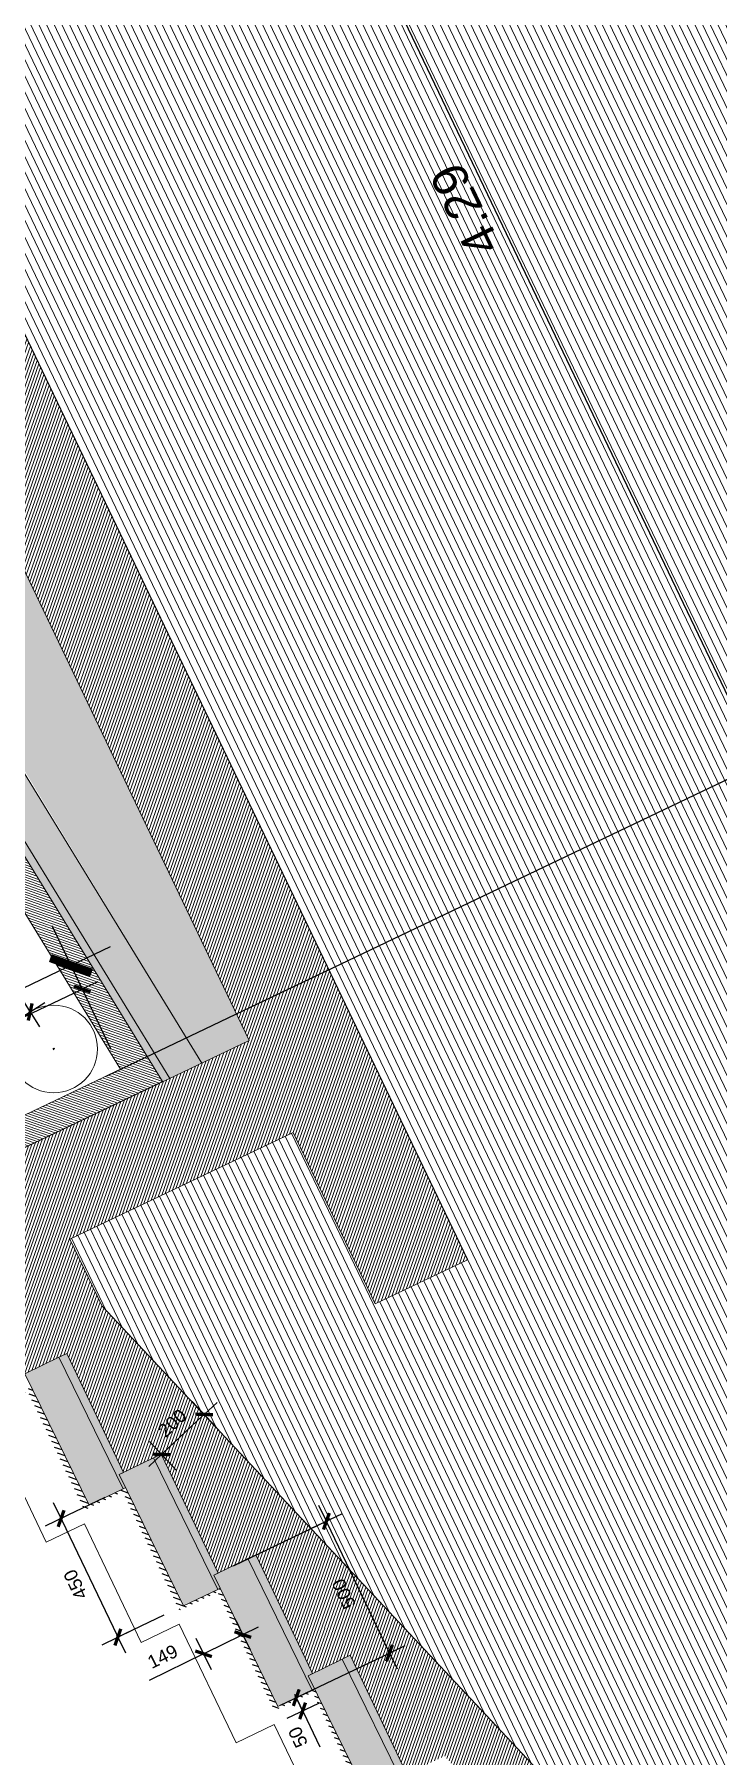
# Model space of a CAD drawing. Header units: metres. Extents: x 678805 to 1359287, y 2747329 to 5497370.
# Drawn here: x 679441.94 to 679444.28, y 2747419.99 to 2747425.88 of the extents above; entities that cross this region are included whole.
import ezdxf

# ---------------------------------------------------------------- set-up
doc = ezdxf.new("R2010")
doc.units = ezdxf.units.M
doc.linetypes.add('XREF_MON_WATERFEATURE$0$Dash_2_', pattern=[0.25, 0.125, -0.125])
for name, color, linetype, true_color in [('02-L-Waterfeatures 01', 7, 'Continuous', 0x4da6ff), ('XREF_MON_WATERFEATURE$0$01-TX-Dimensions_1-25', 7, 'Continuous', 0x3f5f7f), ('XREF_MON_WATERFEATURE$0$01-TX-Dimensions_1-50', 7, 'Continuous', 0x3f5f7f), ('XREF_MON_WATERFEATURE$0$EIT_3 TR sorra', 7, 'Continuous', 0xd8ceb0)]:
    doc.layers.add(name, color=color, linetype=linetype, true_color=true_color)
for name, color, linetype, lineweight, true_color in [('XREF_MON_WATERFEATURE$0$02-L-projecció', 7, 'Continuous', 5, 0x636363), ('XREF_MON_WATERFEATURE$0$03-TR-Paviment_08_Natural Stone Bleachers', 7, 'Continuous', 5, 0xafad9d), ('XREF_MON_WATERFEATURE$0$3-TR D formigó', 7, 'Continuous', 5, 0x666666), ('XREF_MON_WATERFEATURE$0$3-TR tot_u', 7, 'Continuous', 5, 0x787878)]:
    doc.layers.add(name, color=color, linetype=linetype, lineweight=lineweight, true_color=true_color)
for name, color, linetype, lineweight in [('XREF_MON_WATERFEATURE$0$02-L-seccionat', 6, 'Continuous', 5), ('XREF_MON_WATERFEATURE$0$1-CM', 7, 'Continuous', 0), ('XREF_MON_WATERFEATURE$0$3-TR Formigó', 252, 'Continuous', 0), ('XREF_MON_WATERFEATURE$0$3-TR terra compactada', 45, 'Continuous', 0)]:
    doc.layers.add(name, color=color, linetype=linetype, lineweight=lineweight)
doc.layers.add('XREF_MON_WATERFEATURE$0$02-L-Water Level', color=140, linetype='Continuous')
doc.layers.add('XREF_MON_WATERFEATURE$0$COTAUX', color=7, linetype='Continuous')
doc.styles.add('XREF_MON_WATERFEATURE$0$Standard', font='arial.ttf')
doc.dimstyles.new('XREF_MON_WATERFEATURE$0$E20', dxfattribs={"dimscale": 0.03, "dimtxt": 1.5, "dimasz": 0.2, "dimexe": 0.1, "dimexo": 2.5, "dimgap": 1, "dimtad": 1, "dimdec": 0, "dimlfac": 1000, "dimzin": 0, "dimdsep": 46, "dimtxsty": 'XREF_MON_WATERFEATURE$0$Standard', "dimblk1": 'XREF_MON_WATERFEATURE$0$LINCOT200', "dimblk2": 'XREF_MON_WATERFEATURE$0$LINCOT200', "dimsah": 1, "dimcen": 0.1, "dimdle": 0.1, "dimclrt": 256, "dimadec": 0, "dimazin": 0, "dimtfac": 0.01538461538461539, "dimtdec": 0, "dimtofl": 0, "dimtmove": 0, "dimatfit": 3, "dimldrblk": 'XREF_MON_WATERFEATURE$0$LINCOT200', "dimfxl": 1, "dimtolj": 1, "dimtzin": 0, "dimarcsym": 0})
doc.dimstyles.new('XREF_MON_WATERFEATURE$0$E50', dxfattribs={"dimscale": 0.03, "dimtxt": 4, "dimasz": 0.5, "dimexe": 0.1, "dimexo": 15, "dimgap": 1, "dimtad": 1, "dimzin": 0, "dimdsep": 46, "dimtxsty": 'XREF_MON_WATERFEATURE$0$Standard', "dimblk1": 'XREF_MON_WATERFEATURE$0$LINCOT200', "dimblk2": 'XREF_MON_WATERFEATURE$0$LINCOT200', "dimsah": 1, "dimcen": 0.1, "dimdle": 0.1, "dimclrt": 256, "dimadec": 0, "dimazin": 0, "dimtfac": 0.01538461538461539, "dimtofl": 0, "dimtmove": 0, "dimatfit": 3, "dimldrblk": 'XREF_MON_WATERFEATURE$0$LINCOT200', "dimfxl": 1, "dimtolj": 1, "dimtzin": 0, "dimarcsym": 0})
pattern_1 = [(135, (0, 0), (-0.006735192090801865, -0.006735192090801865), [])]
pattern_2 = [(233.4975340776048, (6.450343600939959, 4.545466272858903), (0.0007298412641910299, -0.004884920084206499), [0.003492499999999995, -0.003492499999999995])]

# ---------------------------------------------------------------- blocks, each defined once
blk = doc.blocks.new('XREF_MON_WATERFEATURE$0$View P1')
at = {"layer": 'XREF_MON_WATERFEATURE$0$02-L-Water Level', "linetype": 'XREF_MON_WATERFEATURE$0$Dash_2_', "ltscale": 0.35}
h = blk.add_hatch(dxfattribs=at)
h.set_pattern_fill('ANSI31', color=256, scale=0.004999999999999989, angle=-1.440409604141197e-10)
h.set_pattern_definition([(44.99999999985593, (6.385492097819224, 7.35263758540011), (-0.01122532015130821, 0.01122532015136465), [])])
h.paths.add_polyline_path([(7.620479269482104, 5.202912921014166), (8.070176804671064, 5.207383471223032), (8.07014343352057, 5.345918981971657), (8.520176215330139, 5.350259683009675), (8.520143198082224, 5.488745671378886), (8.970175974303856, 5.493086377772009), (8.97014295659028, 5.631572366374051), (9.42017573514022, 5.635913069973206), (9.420142717892304, 5.774399058575248), (9.87017549877055, 5.77873976077742), (9.870142481522635, 5.9172257489138), (10.32017526240088, 5.921566451115972), (10.32014224515297, 6.060052439252352), (11.16980552704022, 6.066770664174213), (11.16980657657585, 6.073745671807295), (10.31368651730008, 6.073745671341634), (10.3136865159031, 5.938745671565151), (9.863686516648158, 5.938745672030812), (9.863686518045142, 5.793745672012186), (9.413686515996233, 5.793745671546525), (9.41368651506491, 5.648745671993559), (8.963686515809968, 5.648745671527898), (8.963686518603936, 5.503745671276441), (8.513686514692381, 5.503745671509272), (8.513686513761058, 5.358745671956306), (8.0636865159031, 5.358745671723476), (8.063686516834423, 5.213745672403341), (7.612072023912333, 5.213694491889328), (7.611830907767649, 5.0640553741039), (7.620512287132442, 5.064187673153356)])
at = {"layer": 'XREF_MON_WATERFEATURE$0$03-TR-Paviment_08_Natural Stone Bleachers'}
h = blk.add_hatch(dxfattribs=at)
h.set_pattern_fill('DASH', color=256, scale=0.0011, angle=233.4975340776049, style=0, double=1)
h.set_pattern_definition(pattern_2)
h.paths.add_polyline_path([(9.870478074997663, 5.916807124158368), (9.870478291530162, 5.787237727083266), (10.37158815935254, 5.791579478420317), (10.37045930605382, 5.92157457745634)])
h = blk.add_hatch(dxfattribs=at)
h.set_pattern_fill('DASH', color=256, scale=0.0011, angle=233.4975340776049, style=0, double=1)
h.set_pattern_definition(pattern_2)
h.paths.add_polyline_path([(9.42047831043601, 5.773980433819816), (9.420478528365493, 5.644411036744714), (9.92158839572221, 5.648752787848935), (9.920459541492164, 5.778747886419296)])
h = blk.add_hatch(dxfattribs=at)
h.set_pattern_fill('DASH', color=256, scale=0.0011, angle=233.4975340776049, style=0, double=1)
h.set_pattern_definition(pattern_2)
h.paths.add_polyline_path([(8.970478549599648, 5.631153741618618), (8.970478766597807, 5.501584344776347), (9.47158863581717, 5.505926096346229), (9.470459779724479, 5.635921194916591)])
h = blk.add_hatch(dxfattribs=at)
h.set_pattern_fill('DASH', color=256, scale=0.0011, angle=233.4975340776049, style=0, double=1)
h.set_pattern_definition(pattern_2)
h.paths.add_polyline_path([(8.520478791557252, 5.488327046623453), (8.520479008555412, 5.35875764884986), (9.021588878706098, 5.363099400186911), (9.020460022613406, 5.493094498990104)])
at = {"layer": 'XREF_MON_WATERFEATURE$0$3-TR D formigó'}
h = blk.add_hatch(dxfattribs=at)
h.set_pattern_fill('_USER', color=256, scale=0.007999999999999995, angle=45.0036907261, pattern_type=0)
h.set_pattern_definition([(45.0036907260999, (1.065019329544157, 7.281242575729266), (-0.005657218625845348, 0.00565648984966723), [])])
h.paths.add_polyline_path([(11.06988786999136, 6.066684098914266), (11.16988787101582, 6.066684098681435), (11.16988787194714, 5.175847615813836), (15.37871509697288, 5.611319712596014), (29.82757349871099, 7.331242577871308), (29.91329469112679, 7.332952586235479), (29.91329469066113, 7.240740440553054), (15.38976698648185, 5.511929299682379), (11.0698878695257, 5.064977574627846)])
at = {"layer": 'XREF_MON_WATERFEATURE$0$3-TR Formigó'}
h = blk.add_hatch(dxfattribs=at)
h.set_pattern_fill('ANSI31', color=256, scale=0.003, angle=90, style=0)
h.set_pattern_definition(pattern_1)
h.paths.add_polyline_path([(10.37042930629104, 5.936314188642427), (10.37138042366132, 5.761579691665247), (2.721591828856617, 3.33352572331205), (2.220879021566361, 3.333998373476788), (2.220548637211323, 2.633998685050756), (3.171591598540545, 2.633998685283586), (3.171591598540545, 3.266520275967196), (10.46590279601514, 5.583192354300991), (10.72050921013579, 5.583192354300991), (10.7205092087388, 4.736846190411597), (10.06946854665875, 4.736846192041412), (10.06946854479611, 4.386846191016957), (16.19224042538553, 4.386846191016957), (16.19224042491987, 4.736846191575751), (11.06946854433045, 4.736846190644428), (11.06988786999136, 5.935594150098041), (11.06970717618242, 5.935575471026823)])
h = blk.add_hatch(dxfattribs=at)
h.set_pattern_fill('ANSI31', color=256, scale=0.003, angle=90, style=0)
h.set_pattern_definition(pattern_1)
h.paths.add_polyline_path([(10.37158779008314, 5.761579478858039), (9.92060459870845, 5.762042763177305), (9.921588389668614, 5.648752783192322), (9.921588019002229, 5.618752783397213)])
h = blk.add_hatch(dxfattribs=at)
h.set_pattern_fill('ANSI31', color=256, scale=0.003, angle=90, style=0)
h.set_pattern_definition(pattern_1)
h.paths.add_polyline_path([(9.921588025987148, 5.618752863956615), (9.470604836475104, 5.619216148275882), (9.471588627435267, 5.505926168523729), (9.471588257234544, 5.475926168495789)])
h = blk.add_hatch(dxfattribs=at)
h.set_pattern_fill('ANSI31', color=256, scale=0.003, angle=90, style=0)
h.set_pattern_definition(pattern_1)
h.paths.add_polyline_path([(9.471588264685124, 5.475926092592999), (9.020605074707419, 5.476389376912266), (9.021588865667582, 5.363099397160113), (9.021588495001197, 5.333099397132173)])
h = blk.add_hatch(dxfattribs=at)
h.set_pattern_fill('ANSI31', color=256, scale=0.003, angle=90, style=0)
h.set_pattern_definition(pattern_1)
h.paths.add_polyline_path([(9.021588508039713, 5.333099400391802), (8.570605317130685, 5.333562685409561), (8.571589107159525, 5.220272705657408), (8.57158873602748, 5.190272704930976)])
at = {"layer": 'XREF_MON_WATERFEATURE$0$3-TR terra compactada'}
h = blk.add_hatch(dxfattribs=at)
h.set_pattern_fill('LINE', color=256, scale=0.007499999999999999, angle=-115.5575462493456, style=0)
h.set_pattern_definition([(3.66378788500146e-05, (-26.97329562623054, -17.13623808929697), (-1.522694161038007e-08, 0.02381249999999513), [])])
h.paths.add_polyline_path([(34.41064929263666, 6.984919309616089e-10), (34.41064929263666, 7.090219076024368), (29.92329468252137, 7.011460061883554), (29.92329468298703, 6.260207292158157), (27.12664042413235, 6.260207292158157), (27.12664042413235, 5.60941800288856), (21.65944042569026, 5.609418003121391), (21.65944042569026, 4.958628713386133), (16.19224042538553, 4.958628713851795), (16.19224042538553, 4.386846190784127), (10.06946854665875, 4.386846198001876), (10.06946854665875, 4.736846192041412), (10.72050920827314, 4.736846190877259), (10.72050921013579, 5.583192354766652), (10.46590279601514, 5.583192354300991), (3.171591598540545, 3.266520275967196), (3.171591598540545, 2.633998685283586), (2.220548637211323, 2.633998685050756), (2.220548637211323, 3.232379126129672), (2.219900731928647, 3.162678002379835), (1.84559687320143, 3.162678002147004), (-1.396983861923218e-09, 3.198383478680626), (0, 0)])
at = {"layer": 'XREF_MON_WATERFEATURE$0$3-TR tot_u'}
h = blk.add_hatch(dxfattribs=at)
h.set_pattern_fill('AR-CONC', color=256, scale=0.0002499999999999999, angle=90.26570526807289)
h.set_pattern_definition([(140.2657052680729, (0, 0), (0.003773512051171043, 0.04556415653627494), [0.004762499999999985, -0.05238749999999987]), (85.26570526807289, (0, 0), (-0.04772283811344968, -0.009032263091240576), [0.003809999999999995, -0.04191014604249993]), (190.7171499680728, (0.0003144596703350544, 0.003797000972554088), (-0.04394932411475805, 0.03653189333389428), [0.004047502199999997, -0.04452256114999997]), (136.4499052680729, (-0.01269986154511571, -5.889520980417728e-05), (0.01019619245179767, 0.06781777343586562), [0.00714374999999999, -0.07858124999999985]), (186.9012628780729, (-0.01185018755495548, 0.005592581117525697), (-0.06213110139608617, 0.05906354090465796), [0.006071255784999998, -0.06678390203999997]), (81.44985643807294, (-0.01269986154511571, -5.889520980417728e-05), (-0.06213110139305461, 0.05906354090804056), [0.005714991767499997, -0.06286493297999995]), (111.2657052680729, (-0.009554344695061445, 0.006305760471150279), (0.02539024991714182, 0.0380217517896624), [0.004762499999999997, -0.05238749999999997]), (56.26570526807292, (-0.009554344695061445, 0.006305760471150279), (-0.04611814680896036, 0.01523680193371223), [0.003809999999999995, -0.04190999999999993]), (161.7171502680728, (-0.007438491098582745, 0.009474239777773619), (-0.02072789712909244, 0.05325855363775753), [0.004047502199999989, -0.0445224843999999]), (127.7657052680729, (0, 0), (-0.02114211319988085, 0.0006741133053303908), [0, -0.04140199999999992, 0, -0.04254499999999993, 0, -0.04206874999999993]), (97.76570526807282, (0, 0), (-0.02512234202616146, 0.01658859127308769), [0, -0.02425699999999996, 0, -0.04044949999999993, 0, -0.01603374999999997]), (57.76570526807287, (6.566988304257393e-05, -0.01416034786961973), (0.001274973128146501, 0.03390392593583378), [0, -0.01587499999999997, 0, -0.04952999999999993, 0, -0.06572249999999986]), (47.76570526807289, (9.511597454547882e-05, -0.02051027934066951), (-0.006528288533737195, 0.03700241884448602), [0, -0.02063749999999999, 0, -0.03289299999999998, 0, -0.04667249999999997])])
h.paths.add_polyline_path([(29.91328940121457, 7.091812344035134), (29.91328144446015, 7.212658569449559), (15.39284863416106, 5.484215829055756), (11.06957543129101, 5.037311527179554), (11.06953251361847, 4.916667651152238), (15.40611090371385, 5.364947333233431)])
h = blk.add_hatch(dxfattribs=at)
h.set_pattern_fill('AR-CONC', color=256, scale=0.0008, angle=90.26570526807289)
h.set_pattern_definition([(140.2657052680729, (0, -0.01999999978579581), (0.01207523856374733, 0.1458053009160799), [0.01523999999999997, -0.1676399999999996]), (85.26570526807289, (0, -0.01999999978579581), (-0.152713081963039, -0.02890324189196987), [0.01219199999999999, -0.1341124673359998]), (190.7171499680728, (0.001006267499178648, -0.007849597139284015), (-0.1406378371672258, 0.1169020586684618), [0.01295200704, -0.14247219568]), (136.4499052680729, (-0.04063956160098314, -0.02018846408464015), (0.03262781584575249, 0.21701687499477), [0.02285999999999997, -0.2514599999999996]), (186.9012628780729, (-0.03792059980332851, -0.002103740582242608), (-0.1988195244674759, 0.1890033308949055), [0.019428018512, -0.213708486528]), (81.44985643807294, (-0.04063956160098314, -0.02018846408464015), (-0.1988195244577748, 0.1890033309057298), [0.018287973656, -0.201167785536]), (111.2657052680729, (-0.03057390451431274, 0.0001784332562237978), (0.08124879973485388, 0.1216696057269197), [0.01524, -0.16764]), (56.26570526807292, (-0.03057390451431274, 0.0001784332562237978), (-0.1475780697886732, 0.04875776618787916), [0.01219199999999999, -0.1341119999999998]), (161.7171502680728, (-0.02380317077040672, 0.01031756703741848), (-0.06632927081309586, 0.1704273716408242), [0.01295200703999998, -0.1424719500799997]), (127.7657052680729, (0, -0.01999999978579581), (-0.06765476223961875, 0.002157162577057243), [0, -0.1324863999999998, 0, -0.1361439999999998, 0, -0.1346199999999998]), (97.76570526807282, (0, -0.01999999978579581), (-0.08039149448371669, 0.05308349207388066), [0, -0.07762239999999987, 0, -0.1294383999999998, 0, -0.05130799999999994]), (57.76570526807287, (0.0002101385034620762, -0.06531311268918216), (0.004079914010068811, 0.1084925629946682), [0, -0.05079999999999995, 0, -0.1584959999999998, 0, -0.2103119999999998]), (47.76570526807289, (0.0003043711185455322, -0.08563289395533502), (-0.02089052330795903, 0.1184077403023553), [0, -0.06603999999999999, 0, -0.1052576, 0, -0.149352])])
h.paths.add_polyline_path([(26.62664042552933, 5.959418002981693), (26.62664042506367, 6.610207291785628), (29.92329468205571, 6.610207293415442), (29.92329468205571, 6.991635184502229), (29.91329469159245, 6.991460061864927), (29.91328940121457, 7.091812344035134), (15.40611090231687, 5.344947333214805), (11.06953251361847, 4.916667651152238), (11.06946854433045, 4.736846191575751), (15.6922404258512, 4.736846193904057), (15.69224042538553, 5.308628713479266), (21.15944042615592, 5.308628713944927), (21.1594404252246, 5.959418002748862)])
at = {"layer": 'XREF_MON_WATERFEATURE$0$EIT_3 TR sorra'}
h = blk.add_hatch(dxfattribs=at)
h.set_pattern_fill('ANSI36', color=256, scale=0.001075000000000009, angle=0.6283595741102835, style=0, double=1)
h.set_pattern_definition([(45.62835957411023, (1.065019329544157, 7.281242575729266), (0.001737188201119409, 0.006656422095089366), [0.008532812500000039, -0.00170656250000001, 0, -0.00170656250000001])])
h.paths.add_polyline_path([(11.06989003578201, 5.064977798843756), (11.06956831598654, 5.03731079143472), (15.39284863416106, 5.484215829055756), (29.91328144446015, 7.212658569449559), (29.91329469066113, 7.240740440553054), (15.38976698648185, 5.511929299682379)])
h = blk.add_hatch(dxfattribs=at)
h.set_pattern_fill('ANSI36', color=256, scale=0.00107500000000001, angle=-0.06992020008007944, style=0, double=1)
h.set_pattern_definition([(44.93007979991987, (8.682890784926713, 7.466198464622721), (0.00181818086998, 0.006634756685677423), [0.008532812500000058, -0.001706562500000013, 0, -0.001706562500000013])])
h.paths.add_polyline_path([(9.870476568117738, 5.778320837533101), (9.920459541492164, 5.778747885255143), (9.920604606159031, 5.762042763410136), (10.37164392787963, 5.761579420883209), (10.37158816074952, 5.791579478653148), (9.870478291530162, 5.787237727548927)])
h = blk.add_hatch(dxfattribs=at)
h.set_pattern_fill('ANSI36', color=256, scale=0.00107500000000001, angle=-0.06992020008007944, style=0, double=1)
h.set_pattern_definition([(44.93007979991987, (8.23289102083072, 7.32337185065262), (0.00181818086998, 0.006634756685677423), [0.008532812500000058, -0.001706562500000013, 0, -0.001706562500000013])])
h.paths.add_polyline_path([(9.420476804953068, 5.635494222631678), (9.470459778327495, 5.635921269655228), (9.470604843460023, 5.619216148974374), (9.92164416750893, 5.618752806680277), (9.921588396187872, 5.648752863984555), (9.420478529762477, 5.644411112414673)])
h = blk.add_hatch(dxfattribs=at)
h.set_pattern_fill('ANSI36', color=256, scale=0.00107500000000001, angle=-0.06992020008007944, style=0, double=1)
h.set_pattern_definition([(44.93007979991987, (7.782891259063035, 7.180545129813254), (0.00181818086998, 0.006634756685677423), [0.008532812500000058, -0.001706562500000013, 0, -0.001706562500000013])])
h.paths.add_polyline_path([(8.970477043651044, 5.492667502025142), (9.020460016094148, 5.493094549980015), (9.020605080761015, 5.476389428367838), (9.471644404809922, 5.475926087005064), (9.471588634420186, 5.505926143843681), (8.970478767063469, 5.501584392273799)])
h = blk.add_hatch(dxfattribs=at)
h.set_pattern_fill('ANSI36', color=256, scale=0.00107500000000001, angle=-0.06992020008007944, style=0, double=1)
h.set_pattern_definition([(44.93007979991987, (7.332891501486301, 7.037718374514952), (0.00181818086998, 0.006634756685677423), [0.008532812500000058, -0.001706562500000013, 0, -0.001706562500000013])])
h.paths.add_polyline_path([(8.52047728560865, 5.349840747192502), (8.570460258051753, 5.350267794448882), (8.57060532271862, 5.333562673302367), (9.021644645370543, 5.33309933100827), (9.021588876843452, 5.36309938901104), (8.520479008555412, 5.358757637441158)])
at = {"layer": 'XREF_MON_WATERFEATURE$0$02-L-projecció'}
for points in [[(29.91328144446015, 7.212658569449559), (15.39284863416106, 5.484215829055756), (11.06886179745197, 5.03723775758408)], [(29.91328940121457, 7.091812344035134), (15.40611090371385, 5.364947333233431), (11.06952540017664, 4.916666915407404)], [(10.27013304131106, 6.103990859119222), (9.820133041124791, 6.103990859119222), (9.820133041590452, 5.958990859566256), (9.37013304233551, 5.958990858634934), (9.370133040938526, 5.81431568483822)], [(9.370133040938526, 5.81431568483822), (8.920133043080568, 5.814315685303882), (8.9201330402866, 5.669315684353933), (8.470133039634675, 5.669315684353933), (8.470133040565997, 5.524315684102476), (8.020133039914072, 5.524315683869645), (8.020133038982749, 5.37931568431668), (7.570133040193468, 5.37931568431668), (7.570133042987436, 5.234315685229376), (7.120133040938526, 5.234315683366731), (7.12013303861022, 5.089640509802848)]]:
    blk.add_lwpolyline(points, dxfattribs=at)
blk.add_circle((11.33138505695388, 5.352543014800176), 0.1499999999999999, dxfattribs=at)
at = {"layer": 'XREF_MON_WATERFEATURE$0$02-L-seccionat'}
for points in [[(11.06988786999136, 6.066684098914266), (11.16988787101582, 6.066684098681435), (11.16988787194714, 5.175847615813836), (15.37871509697288, 5.611319712596014), (29.82757349871099, 7.331242577871308), (29.91329469112679, 7.332952586235479), (29.91329469066113, 7.240740440553054), (15.38976698648185, 5.511929299682379), (11.0698878695257, 5.064977574627846)], [(9.870478074997663, 5.916807124158368), (9.870478291530162, 5.787237727083266), (10.37158815935254, 5.791579478420317), (10.37045930605382, 5.92157457745634)], [(9.42047831043601, 5.773980433819816), (9.420478528365493, 5.644411036744714), (9.92158839572221, 5.648752787848935), (9.920459541492164, 5.778747886419296)], [(8.970478549599648, 5.631153741618618), (8.970478766597807, 5.501584344776347), (9.47158863581717, 5.505926096346229), (9.470459779724479, 5.635921194916591)], [(8.520478791557252, 5.488327046623453), (8.520479008555412, 5.35875764884986), (9.021588878706098, 5.363099400186911), (9.020460022613406, 5.493094498990104)]]:
    blk.add_lwpolyline(points, close=True, dxfattribs=at)
for points in [[(15.6922404258512, 4.736846193904057), (11.06946854433045, 4.736846191575751), (11.06988786999136, 5.915595650905743)], [(2.220548637211323, 3.33399868523702), (2.220548637211323, 2.633998685050756), (3.171591598540545, 2.633998685283586), (3.171591598540545, 3.266520275967196), (10.46590279601514, 5.583192354300991), (10.72050921013579, 5.583192354766652), (10.72050920827314, 4.736846190877259), (10.06946854665875, 4.736846192041412), (10.06946854433045, 4.386846191016957), (16.19224042538553, 4.386846190784127)]]:
    blk.add_lwpolyline(points, dxfattribs=at)
at = {"layer": 'XREF_MON_WATERFEATURE$0$1-CM'}
for points in [[(9.870478291530162, 5.787237727083266), (9.870477322023362, 5.782218759646639), (9.870511093642563, 5.778321136720479)], [(10.37158815935254, 5.791579478420317), (10.37158779008314, 5.761579478858039), (9.920604606159031, 5.762042763410136), (9.920459541492164, 5.778747885255143)], [(10.37158815935254, 5.791579478420317), (10.37166541302577, 5.782663272460923)], [(9.420478528365493, 5.644411036744714), (9.420477557461709, 5.639392069308087), (9.42051132908091, 5.635494444984943)], [(9.921588396653533, 5.648752863984555), (9.921588025987148, 5.618752863956615), (9.470604843460023, 5.619216148974374), (9.470459778327495, 5.635921269655228)], [(9.92158839572221, 5.648752787848935), (9.921665648464113, 5.639836582122371)], [(8.970478766597807, 5.501584344776347), (8.970477797091007, 5.49656537710689), (8.970511567778885, 5.492667753482237)], [(9.471588634885848, 5.50592614361085), (9.47158826701343, 5.475926144514233), (9.020605080761015, 5.476389428367838), (9.020460016094148, 5.493094549980015)], [(9.47158863581717, 5.505926096346229), (9.471665888093412, 5.497009889921173)], [(9.021588878706098, 5.36309938901104), (9.021588506177068, 5.333099389215931), (8.57060532271862, 5.333562673302367), (8.570460258051753, 5.350267794448882)], [(9.021588878706098, 5.363099400186911), (9.021666131448, 5.354183194460347)]]:
    blk.add_lwpolyline(points, dxfattribs=at)
blk = doc.blocks.new('XREF_MON_WATERFEATURE$0$LINCOT200')
for p, q in [((0, -9.999961704014428), (0, 10.00003829598555)), ((3.694822225952521e-13, 3.829598557558711e-05), (10.00000000000051, 3.829598557558711e-05))]:
    blk.add_line(p, q)
at = {"const_width": 1.875}
blk.add_lwpolyline([(3.535533801624467, -3.535495714255788), (-3.535533950636761, 3.535572157214077)], dxfattribs=at)
at = {"layer": 'XREF_MON_WATERFEATURE$0$COTAUX'}
blk.add_line((0, 0), (-1.249999999999915, 0), dxfattribs=at)
blk = doc.blocks.new('*D692')
at = {"layer": 'DEFPOINTS', "color": 0, "transparency": 16777216}
for p in [(679439.7414346666, 2747425.900666543), (679444.423807643, 2747423.384894356), (679441.7864436501, 2747422.123681098)]:
    blk.add_point(p, dxfattribs=at)
at = {"layer": 'XREF_MON_WATERFEATURE$0$01-TX-Dimensions_1-50', "color": 0, "lineweight": -2, "transparency": 16777216}
for p, q in [((679440.1474031385, 2747426.094804637), (679442.5758736306, 2747427.25612298)), ((679442.5796384438, 2747427.241296444), (679444.4173363731, 2747423.398426639)), ((679442.192412122, 2747422.317819192), (679444.4265140997, 2747423.38618861))]:
    blk.add_line(p, q, dxfattribs=at)
at = {"layer": 'XREF_MON_WATERFEATURE$0$01-TX-Dimensions_1-50', "color": 0, "lineweight": -2, "transparency": 16777216, "xscale": 0.015, "yscale": 0.015, "zscale": 0.015}
for p, rotation in [((679442.5731671739, 2747427.254828726), 115.5575828872426), ((679444.423807643, 2747423.384894356), 295.5575828872426)]:
    blk.add_blockref('XREF_MON_WATERFEATURE$0$LINCOT200', p, dxfattribs=dict(at, rotation=rotation))
at = {"layer": 'XREF_MON_WATERFEATURE$0$01-TX-Dimensions_1-50', "transparency": 16777216, "insert": (679443.4161491002, 2747425.280486559), "char_height": 0.12, "attachment_point": 5, "rotation": 115.55758288724267, "style": 'XREF_MON_WATERFEATURE$0$Standard'}
blk.add_mtext('\\A1;4.29', dxfattribs=at)
blk = doc.blocks.new('*D693')
at = {"layer": 'DEFPOINTS', "color": 0, "transparency": 16777216}
for p in [(679442.0676330548, 2747422.695021993), (679442.2376662107, 2747422.33946014), (679441.433996153, 2747421.955137257)]:
    blk.add_point(p, dxfattribs=at)
at = {"layer": 'XREF_MON_WATERFEATURE$0$01-TX-Dimensions_1-50', "color": 0, "lineweight": -2, "transparency": 16777216}
for p, q in [((679442.0435281165, 2747422.745428612), (679442.0663388008, 2747422.697728449)), ((679441.2774952793, 2747422.317170381), (679442.0541007725, 2747422.688550723)), ((679441.2398580587, 2747422.36110573), (679441.262668743, 2747422.313405567))]:
    blk.add_line(p, q, dxfattribs=at)
at = {"layer": 'XREF_MON_WATERFEATURE$0$01-TX-Dimensions_1-50', "color": 0, "lineweight": -2, "transparency": 16777216, "xscale": 0.015, "yscale": 0.015, "zscale": 0.015}
for p, rotation in [((679442.0676330548, 2747422.695021993), 25.55758285737536), ((679441.263962997, 2747422.310699111), 205.5575828573754)]:
    blk.add_blockref('XREF_MON_WATERFEATURE$0$LINCOT200', p, dxfattribs=dict(at, rotation=rotation))
at = {"layer": 'XREF_MON_WATERFEATURE$0$01-TX-Dimensions_1-50', "transparency": 16777216, "insert": (679441.5709531636, 2747422.558672622), "char_height": 0.12, "attachment_point": 5, "rotation": 25.557582857375365, "style": 'XREF_MON_WATERFEATURE$0$Standard'}
blk.add_mtext('\\A1;0.89', dxfattribs=at)
blk = doc.blocks.new('*D737')
at = {"layer": 'DEFPOINTS', "color": 0, "transparency": 16777216}
for p in [(679442.1062916827, 2747422.614181681), (679442.2376662106, 2747422.339460141), (679441.4339961526, 2747421.955137258)]:
    blk.add_point(p, dxfattribs=at)
at = {"layer": 'XREF_MON_WATERFEATURE$0$01-TX-Dimensions_1-25', "color": 0, "lineweight": -2, "transparency": 16777216}
for p, q in [((679441.3080345383, 2747422.232447306), (679442.1008787702, 2747422.611593173)), ((679442.2053098619, 2747422.407121553), (679442.1049974292, 2747422.616888138)), ((679441.401639804, 2747422.02279867), (679441.3013273714, 2747422.232565255))]:
    blk.add_line(p, q, dxfattribs=at)
at = {"layer": 'XREF_MON_WATERFEATURE$0$01-TX-Dimensions_1-25', "color": 0, "lineweight": -2, "transparency": 16777216, "xscale": 0.006, "yscale": 0.006, "zscale": 0.006}
for p, rotation in [((679442.1062916832, 2747422.614181681), 25.55758288705248), ((679441.3026216254, 2747422.229858798), 205.5575828870525)]:
    blk.add_blockref('XREF_MON_WATERFEATURE$0$LINCOT200', p, dxfattribs=dict(at, rotation=rotation))
at = {"layer": 'XREF_MON_WATERFEATURE$0$01-TX-Dimensions_1-25', "transparency": 16777216, "insert": (679441.7273113604, 2747422.374228021), "char_height": 0.045, "attachment_point": 5, "rotation": 205.55758288705246, "style": 'XREF_MON_WATERFEATURE$0$Standard'}
blk.add_mtext('\\A1;891', dxfattribs=at)
blk = doc.blocks.new('*D748')
at = {"layer": 'DEFPOINTS', "color": 0, "transparency": 16777216}
for p in [(679442.2512162586, 2747420.905594695), (679442.4527861497, 2747420.503181278), (679442.2279944774, 2747420.395683702)]:
    blk.add_point(p, dxfattribs=at)
at = {"layer": 'XREF_MON_WATERFEATURE$0$01-TX-Dimensions_1-25', "color": 0, "lineweight": -2, "transparency": 16777216}
for p, q in [((679442.1835548466, 2747420.873238346), (679442.0311503534, 2747420.800357027)), ((679442.036445318, 2747420.796238367), (679442.2254059694, 2747420.401096615)), ((679442.3851247376, 2747420.470824929), (679442.2252880207, 2747420.394389448))]:
    blk.add_line(p, q, dxfattribs=at)
at = {"layer": 'XREF_MON_WATERFEATURE$0$01-TX-Dimensions_1-25', "color": 0, "lineweight": -2, "transparency": 16777216, "xscale": 0.006, "yscale": 0.006, "zscale": 0.006}
for p, rotation in [((679442.0338568101, 2747420.80165128), 115.5575828870525), ((679442.2279944774, 2747420.395683702), 295.5575828870525)]:
    blk.add_blockref('XREF_MON_WATERFEATURE$0$LINCOT200', p, dxfattribs=dict(at, rotation=rotation))
at = {"layer": 'XREF_MON_WATERFEATURE$0$01-TX-Dimensions_1-25', "transparency": 16777216, "insert": (679442.0831334249, 2747420.575812785), "char_height": 0.045, "attachment_point": 5, "rotation": 115.55758288705248, "style": 'XREF_MON_WATERFEATURE$0$Standard'}
blk.add_mtext('\\A1;450', dxfattribs=at)
blk = doc.blocks.new('*D749')
at = {"layer": 'DEFPOINTS', "color": 0, "transparency": 16777216}
for p in [(679442.941285259, 2747420.79218881), (679442.5557736839, 2747420.607833404), (679442.7757755496, 2747420.158831021)]:
    blk.add_point(p, dxfattribs=at)
at = {"layer": 'XREF_MON_WATERFEATURE$0$01-TX-Dimensions_1-25', "color": 0, "lineweight": -2, "transparency": 16777216}
for p, q in [((679442.623435096, 2747420.640189753), (679442.9439917154, 2747420.793483064)), ((679443.154397648, 2747420.346542574), (679442.9438737669, 2747420.786775897)), ((679442.8434369616, 2747420.19118737), (679443.1596926124, 2747420.342423915))]:
    blk.add_line(p, q, dxfattribs=at)
at = {"layer": 'XREF_MON_WATERFEATURE$0$01-TX-Dimensions_1-25', "color": 0, "lineweight": -2, "transparency": 16777216, "xscale": 0.006, "yscale": 0.006, "zscale": 0.006}
for p, rotation in [((679442.941285259, 2747420.79218881), 115.5575828870525), ((679443.1569861559, 2747420.341129662), 295.5575828870525)]:
    blk.add_blockref('XREF_MON_WATERFEATURE$0$LINCOT200', p, dxfattribs=dict(at, rotation=rotation))
at = {"layer": 'XREF_MON_WATERFEATURE$0$01-TX-Dimensions_1-25', "transparency": 16777216, "insert": (679443.0013434888, 2747420.54380453), "char_height": 0.045, "attachment_point": 5, "rotation": 115.55758288705248, "style": 'XREF_MON_WATERFEATURE$0$Standard'}
blk.add_mtext('\\A1;500', dxfattribs=at)
blk = doc.blocks.new('*D750')
at = {"layer": 'DEFPOINTS', "color": 0, "transparency": 16777216}
for p in [(679442.5225107607, 2747421.159051019), (679442.5234389678, 2747421.158061425), (679442.3766373637, 2747421.02222649)]:
    blk.add_point(p, dxfattribs=at)
at = {"layer": 'XREF_MON_WATERFEATURE$0$01-TX-Dimensions_1-25', "color": 0, "lineweight": -2, "transparency": 16777216}
for p, q in [((679442.3819417728, 2747421.025341632), (679442.5190627659, 2747421.153956689)), ((679442.5738199591, 2747421.104348496), (679442.5254913357, 2747421.155873325)), ((679442.427946562, 2747420.967523966), (679442.3796179385, 2747421.019048795))]:
    blk.add_line(p, q, dxfattribs=at)
at = {"layer": 'XREF_MON_WATERFEATURE$0$01-TX-Dimensions_1-25', "color": 0, "lineweight": -2, "transparency": 16777216, "xscale": 0.006, "yscale": 0.006, "zscale": 0.006}
for p, rotation in [((679442.5234389678, 2747421.158061425), 43.16664733589813), ((679442.3775655706, 2747421.021236897), 223.1666473358981)]:
    blk.add_blockref('XREF_MON_WATERFEATURE$0$LINCOT200', p, dxfattribs=dict(at, rotation=rotation))
at = {"layer": 'XREF_MON_WATERFEATURE$0$01-TX-Dimensions_1-25', "transparency": 16777216, "insert": (679442.4142603352, 2747421.12828795), "char_height": 0.045, "attachment_point": 5, "rotation": 43.166647335898155, "style": 'XREF_MON_WATERFEATURE$0$Standard'}
blk.add_mtext('\\A1;200', dxfattribs=at)
blk = doc.blocks.new('*D751')
at = {"layer": 'DEFPOINTS', "color": 0, "transparency": 16777216}
for p in [(679442.5992937317, 2747420.519013228), (679442.4651140695, 2747420.453267974), (679442.6553776275, 2747420.404551458)]:
    blk.add_point(p, dxfattribs=at)
at = {"layer": 'XREF_MON_WATERFEATURE$0$01-TX-Dimensions_1-25', "color": 0, "lineweight": -2, "transparency": 16777216}
for p, q in [((679442.6499896428, 2747420.401911456), (679442.5265859527, 2747420.341446205)), ((679442.6322937512, 2747420.451663404), (679442.6566976294, 2747420.401857465)), ((679442.498114089, 2747420.38591815), (679442.5225179674, 2747420.33611221)), ((679442.5211979666, 2747420.338806203), (679442.3347786126, 2747420.247464582))]:
    blk.add_line(p, q, dxfattribs=at)
at = {"layer": 'XREF_MON_WATERFEATURE$0$01-TX-Dimensions_1-25', "color": 0, "lineweight": -2, "transparency": 16777216, "xscale": 0.006, "yscale": 0.006, "zscale": 0.006}
for p, rotation in [((679442.6553776286, 2747420.404551458), 26.10389665602634), ((679442.5211979666, 2747420.338806203), 206.1038966560264)]:
    blk.add_blockref('XREF_MON_WATERFEATURE$0$LINCOT200', p, dxfattribs=dict(at, rotation=rotation))
at = {"layer": 'XREF_MON_WATERFEATURE$0$01-TX-Dimensions_1-25', "transparency": 16777216, "insert": (679442.3811896441, 2747420.32919826), "char_height": 0.045, "attachment_point": 5, "rotation": 26.10389665602635, "style": 'XREF_MON_WATERFEATURE$0$Standard'}
blk.add_mtext('\\A1;149', dxfattribs=at)
blk = doc.blocks.new('*D752')
at = {"layer": 'DEFPOINTS', "color": 0, "transparency": 16777216}
for p in [(679442.78165782, 2747420.161643187), (679442.7959464982, 2747420.112667276), (679442.8599520142, 2747420.14327534)]:
    blk.add_point(p, dxfattribs=at)
at = {"layer": 'XREF_MON_WATERFEATURE$0$01-TX-Dimensions_1-25', "color": 0, "lineweight": -2, "transparency": 16777216}
for p, q in [((679442.8356424231, 2747420.194109915), (679442.8330539152, 2747420.199522828)), ((679442.8493192318, 2747420.193999536), (679442.8409373878, 2747420.189991256)), ((679442.8625405221, 2747420.137862427), (679442.918757582, 2747420.020305108)), ((679442.86360791, 2747420.145023625), (679442.8626584709, 2747420.144569594))]:
    blk.add_line(p, q, dxfattribs=at)
at = {"layer": 'XREF_MON_WATERFEATURE$0$01-TX-Dimensions_1-25', "color": 0, "lineweight": -2, "transparency": 16777216, "xscale": 0.006, "yscale": 0.006, "zscale": 0.006}
for p, rotation in [((679442.8382309311, 2747420.188697002), 295.5575828870525), ((679442.8599520142, 2747420.14327534), 115.5575828870525)]:
    blk.add_blockref('XREF_MON_WATERFEATURE$0$LINCOT200', p, dxfattribs=dict(at, rotation=rotation))
at = {"layer": 'XREF_MON_WATERFEATURE$0$01-TX-Dimensions_1-25', "transparency": 16777216, "insert": (679442.8441510873, 2747420.053522605), "char_height": 0.045, "attachment_point": 5, "rotation": 115.55758288705248, "style": 'XREF_MON_WATERFEATURE$0$Standard'}
blk.add_mtext('\\A1;50', dxfattribs=at)
blk = doc.blocks.new('*D769')
at = {"layer": 'DEFPOINTS', "color": 0, "transparency": 16777216}
for p in [(679441.9282087785, 2747422.535571991), (679442.0085872828, 2747422.408925601)]:
    blk.add_point(p, dxfattribs=at)
at = {"layer": 'XREF_MON_WATERFEATURE$0$01-TX-Dimensions_1-25', "color": 0, "lineweight": -2, "transparency": 16777216}
for p, q in [((679441.723132588, 2747422.858695189), (679441.9249936388, 2747422.540637847)), ((679442.011293739, 2747422.410219856), (679442.0058808258, 2747422.407631348)), ((679442.0098815364, 2747422.406219145), (679442.0072930284, 2747422.411632058))]:
    blk.add_line(p, q, dxfattribs=at)
at = {"layer": 'XREF_MON_WATERFEATURE$0$01-TX-Dimensions_1-25', "color": 0, "lineweight": -2, "transparency": 16777216, "xscale": 0.006, "yscale": 0.006, "zscale": 0.006, "rotation": 302.4020192238421}
blk.add_blockref('XREF_MON_WATERFEATURE$0$LINCOT200', (679441.9282087781, 2747422.535571992), dxfattribs=at)
at = {"layer": 'XREF_MON_WATERFEATURE$0$01-TX-Dimensions_1-25', "transparency": 16777216, "insert": (679441.7326162674, 2747422.744890588), "char_height": 0.045, "attachment_point": 5, "rotation": 122.40201922384213, "style": 'XREF_MON_WATERFEATURE$0$Standard'}
blk.add_mtext('\\A1;R150', dxfattribs=at)
blk = doc.blocks.new('XREF_MON_WATERFEATURE')
at = {"rotation": 115.5575828872244}
blk.add_blockref('XREF_MON_WATERFEATURE$0$View P1', (679451.7259588618, 2747414.495475429), dxfattribs=at)
at = {"layer": 'XREF_MON_WATERFEATURE$0$01-TX-Dimensions_1-25'}
dim = blk.add_radius_dim(center=(679442.0085872828, 2747422.408925601), mpoint=(679441.9282087785, 2747422.535571991), dimstyle='XREF_MON_WATERFEATURE$0$E20', dxfattribs=at)
dim.commit()
dim.dimension.update_dxf_attribs({"geometry": '*D769', "text_midpoint": (679441.7773442015, 2747422.773278009), "dimtype": 132})
for base, p1, p2, angle, picture, middle in [((679442.1062916827, 2747422.614181681), (679441.4339961524, 2747421.955137258), (679442.2376662105, 2747422.33946014), 205.5575828870524, '*D737', (679441.7273113609, 2747422.374228021)), ((679442.2279944774, 2747420.395683702), (679442.2512162587, 2747420.905594696), (679442.45278615, 2747420.503181279), 115.5575828870524, '*D748', (679442.0831334251, 2747420.575812785)), ((679442.941285259, 2747420.79218881), (679442.7757755498, 2747420.158831021), (679442.5557736843, 2747420.607833405), 115.5575828870524, '*D749', (679443.001343489, 2747420.543804529)), ((679442.8599520142, 2747420.14327534), (679442.7816578202, 2747420.161643188), (679442.7959464983, 2747420.112667277), 115.5575828870524, '*D752', (679442.8441510876, 2747420.053522605))]:
    dim = blk.add_linear_dim(base=base, p1=p1, p2=p2, angle=angle, dimstyle='XREF_MON_WATERFEATURE$0$E20', dxfattribs=at)
    dim.commit()
    dim.dimension.update_dxf_attribs({"geometry": picture, "text_midpoint": middle})
dim = blk.add_aligned_dim(p1=(679442.3766373638, 2747421.02222649), p2=(679442.5225107614, 2747421.159051019), distance=-0.0013567842165989154, dimstyle='XREF_MON_WATERFEATURE$0$E20', dxfattribs=at)
dim.commit()
dim.dimension.update_dxf_attribs({"geometry": '*D750', "text_midpoint": (679442.4142603356, 2747421.128287949)})
dim = blk.add_linear_dim(base=(679442.6553776275, 2747420.404551458), p1=(679442.4651140699, 2747420.453267975), p2=(679442.5992937316, 2747420.519013229), angle=26.103896682002706, dimstyle='XREF_MON_WATERFEATURE$0$E20', dxfattribs=at)
dim.commit()
dim.dimension.update_dxf_attribs({"geometry": '*D751', "text_midpoint": (679442.4044990024, 2747420.28162613), "dimtype": 129})
at = {"layer": 'XREF_MON_WATERFEATURE$0$01-TX-Dimensions_1-50'}
for base, p1, p2, angle, picture, middle, dimtype in [((679444.423807643, 2747423.384894356), (679439.7414346662, 2747425.900666542), (679441.78644365, 2747422.123681098), 115.5575828872428, '*D692', (679443.4984874075, 2747425.319861543), 128), ((679442.0676330548, 2747422.695021993), (679441.433996153, 2747421.955137257), (679442.2376662107, 2747422.33946014), 25.557582911414023, '*D693', (679441.6103281478, 2747422.476334314), 129)]:
    dim = blk.add_linear_dim(base=base, p1=p1, p2=p2, angle=angle, dimstyle='XREF_MON_WATERFEATURE$0$E50', dxfattribs=at)
    dim.commit()
    dim.dimension.update_dxf_attribs({"geometry": picture, "text_midpoint": middle, "dimtype": dimtype})

msp = doc.modelspace()

# ---------------------------------------------------------------- block references
at = {"layer": '02-L-Waterfeatures 01', "color": 18, "true_color": 0x000000}
msp.add_blockref('XREF_MON_WATERFEATURE', (0, 0), dxfattribs=at)

doc.saveas('drawing.dxf')
